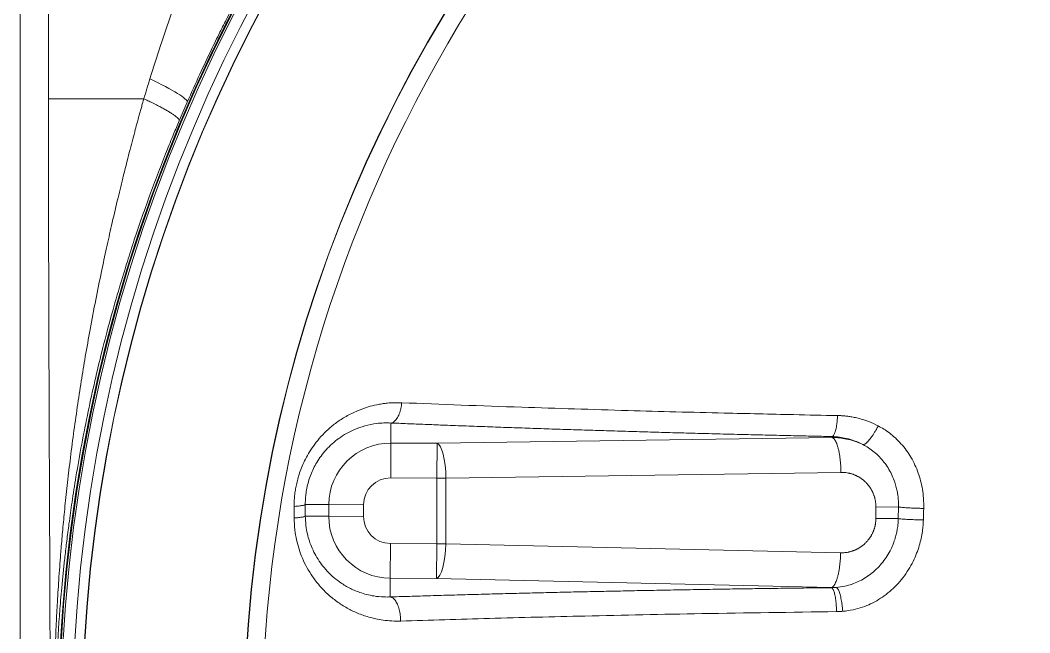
# Model space of a CAD drawing. Header units: millimetres. Extents: x -728 to 992, y -670 to 797.
# Drawn here: x -138.3 to -51.4, y 8.4 to 61.2 of the extents above; entities that cross this region are included whole.
import ezdxf

# ---------------------------------------------------------------- set-up
doc = ezdxf.new("R2010")
doc.units = ezdxf.units.MM
doc.linetypes.add('K5LT_THIN', pattern=[0])

# ---------------------------------------------------------------- blocks, each defined once
blk = doc.blocks.new('U3')
at = {"color": 7, "linetype": 'K5LT_THIN', "lineweight": 18}
for p, q in [((-138.316, -169.251), (-138.316, 162.252)), ((-135.886, 54.422), (-135.886, 115.889)), ((-135.886, 54.422), (-127.667, 54.422)), ((-106.389, 26.501), (-106.396, 24.772)), ((-68.394, 25.248), (-102.412, 24.755)), ((-68.393, 25.335), (-68.394, 25.248)), ((-106.396, 24.772), (-106.409, 21.779)), ((-102.412, 24.755), (-106.396, 24.772)), ((-102.412, 24.755), (-102.424, 21.762)), ((-102.424, 21.762), (-106.409, 21.779)), ((-102.448, 16.106), (-102.424, 21.762)), ((-101.648, 21.759), (-102.424, 21.762)), ((-101.672, 16.102), (-101.648, 21.759)), ((-67.63, 22.252), (-101.648, 21.759)), ((-114.722, 18.326), (-114.724, 19.317)), ((-113.763, 19.482), (-111.74, 19.474)), ((-113.76, 18.482), (-113.763, 19.482)), ((-111.74, 19.474), (-111.744, 18.474)), ((-111.74, 19.474), (-108.747, 19.461)), ((-108.747, 19.461), (-108.751, 18.461)), ((-64.624, 18.274), (-64.62, 19.274)), ((-62.676, 19.266), (-64.62, 19.274)), ((-62.676, 19.266), (-62.695, 18.266)), ((-60.506, 19.145), (-60.504, 19.145)), ((-113.76, 18.482), (-111.744, 18.474)), ((-111.744, 18.474), (-108.751, 18.461)), ((-62.695, 18.266), (-64.624, 18.274)), ((-106.445, 13.13), (-106.433, 16.123)), ((-106.433, 16.123), (-102.448, 16.106)), ((-102.461, 13.113), (-102.448, 16.106)), ((-101.672, 16.102), (-102.448, 16.106)), ((-101.672, 16.102), (-67.659, 15.321)), ((-106.452, 11.521), (-106.445, 13.13)), ((-106.445, 13.13), (-102.461, 13.113)), ((-102.461, 13.113), (-68.448, 12.332)), ((-68.448, 12.319), (-68.448, 12.332))]:
    blk.add_line(p, q, dxfattribs=at)
for radius in [119.026, 119]:
    blk.add_circle((0, 0), radius, dxfattribs=at)
for centre, radius, start, end in [((0, 0), 135.07, 1.90555, 180), ((0, 0), 135, 2.06073, 357.45382), ((0, 0), 134.842, 2.0221, 357.49244), ((0, 0), 133.843, 2.29736, 357.21718), ((0, 0), 133, 2.33113, 357.18342), ((0, 0), 132.974, 2.28718, 357.22736), ((0, 0), 117.49, 359.75727, 179.75727), ((-106.419, 19.451), 5.321, 89.75727, 179.75727), ((-106.419, 19.451), 2.328, 89.75727, 179.75727), ((-106.423, 18.451), 5.321, 179.75727, 269.75727), ((-106.423, 18.451), 2.328, 179.75727, 269.75727)]:
    blk.add_arc(centre, radius, start, end, dxfattribs=at)
for centre, major_axis, ratio, start_param, end_param in [((-128.508, 56.148), (4.578, -2.011), 0.112862, 0.017566, 1.319314), ((-102.424, 21.762), (-0.043, 3), 0.258777, 4.70754, 6.210906), ((-102.448, 16.106), (-0.069, -2.999), 0.258777, 0.072279, 1.575645)]:
    blk.add_ellipse(centre, major_axis=major_axis, ratio=ratio, start_param=start_param, end_param=end_param, dxfattribs=at)
for points, knots in [([(-127.149, 56.148), (-126.852, 57.103), (-126.259, 58.964), (-125.395, 61.522), (-124.607, 63.75), (-124.119, 65.073), (-123.888, 65.694)], [0, 0, 0, 0, 0.297161, 0.580295, 0.802517, 1, 1, 1, 1]), ([(-123.927, 54.147), (-123.573, 54.952), (-122.901, 56.443), (-121.955, 58.446), (-121.166, 60.057), (-120.561, 61.256), (-120.114, 62.126), (-119.813, 62.703), (-119.613, 63.083), (-119.511, 63.275), (-119.471, 63.352)], [0, 0, 0, 0, 0.259776, 0.482105, 0.65078, 0.785114, 0.874668, 0.936489, 0.974787, 1, 1, 1, 1]), ([(-135.731, 0), (-135.739, 4.002), (-135.746, 8.004), (-135.769, 14.97), (-135.783, 17.955), (-135.807, 23.879), (-135.819, 26.833), (-135.84, 32.682), (-135.851, 35.592), (-135.867, 41.341), (-135.875, 44.193), (-135.883, 49.504), (-135.884, 51.963), (-135.886, 54.422)], [0, 0, 0, 0, 0.214256, 0.214256, 0.374972, 0.374972, 0.535688, 0.535688, 0.696404, 0.696404, 0.85712, 0.85712, 1, 1, 1, 1]), ([(-135.43, 0), (-135.429, 0.314), (-135.428, 0.861), (-135.424, 1.565), (-135.419, 2.14), (-135.412, 2.673), (-135.404, 3.223), (-135.393, 3.829), (-135.379, 4.459), (-135.363, 5.131), (-135.339, 5.947), (-135.306, 6.951), (-135.262, 8.096), (-135.214, 9.171), (-135.164, 10.159), (-135.11, 11.128), (-135.048, 12.163), (-134.974, 13.276), (-134.89, 14.451), (-134.785, 15.808), (-134.652, 17.36), (-134.479, 19.17), (-134.27, 21.147), (-134.017, 23.309), (-133.727, 25.564), (-133.406, 27.846), (-133.067, 30.065), (-132.7, 32.292), (-132.286, 34.628), (-131.822, 37.071), (-131.346, 39.413), (-130.891, 41.55), (-130.437, 43.582), (-129.97, 45.58), (-129.52, 47.428), (-129.151, 48.895), (-128.862, 50.018), (-128.626, 50.924), (-128.417, 51.719), (-128.24, 52.378), (-128.099, 52.892), (-127.98, 53.312), (-127.877, 53.684), (-127.775, 54.051), (-127.704, 54.298), (-127.667, 54.422)], [0, 0, 0, 0, 0.016076, 0.029354, 0.039481, 0.048692, 0.059041, 0.070522, 0.083144, 0.09485, 0.108117, 0.127788, 0.148768, 0.168883, 0.184973, 0.202136, 0.221972, 0.241996, 0.263715, 0.286888, 0.316423, 0.348467, 0.385705, 0.424654, 0.46731, 0.509841, 0.550467, 0.589538, 0.632632, 0.679557, 0.724639, 0.76214, 0.797618, 0.837163, 0.87284, 0.900077, 0.918457, 0.935099, 0.950193, 0.962313, 0.971623, 0.978856, 0.98586, 0.992908, 1, 1, 1, 1]), ([(-124.622, 52.538), (-124.614, 52.565), (-124.628, 52.628), (-124.721, 52.745), (-124.863, 52.873), (-125.047, 53.013), (-125.277, 53.168), (-125.548, 53.336), (-125.857, 53.514), (-126.2, 53.701), (-126.591, 53.905), (-126.994, 54.105), (-127.364, 54.282), (-127.578, 54.381), (-127.667, 54.422)], [0, 0, 0, 0, 0.109291, 0.206573, 0.290778, 0.376006, 0.459575, 0.542618, 0.624603, 0.706927, 0.788114, 0.881136, 0.951295, 1, 1, 1, 1]), ([(-135.304, 0), (-135.304, 0.289), (-135.303, 0.785), (-135.297, 1.416), (-135.291, 1.923), (-135.283, 2.372), (-135.274, 2.838), (-135.263, 3.334), (-135.248, 3.883), (-135.228, 4.521), (-135.2, 5.313), (-135.156, 6.324), (-135.097, 7.473), (-135.029, 8.599), (-134.961, 9.597), (-134.89, 10.536), (-134.809, 11.525), (-134.71, 12.622), (-134.595, 13.778), (-134.461, 15.027), (-134.302, 16.378), (-134.101, 17.949), (-133.841, 19.795), (-133.484, 22.079), (-133.024, 24.694), (-132.48, 27.446), (-131.898, 30.099), (-131.261, 32.76), (-130.555, 35.457), (-129.818, 38.047), (-129.129, 40.303), (-128.474, 42.334), (-127.807, 44.298), (-127.113, 46.241), (-126.414, 48.106), (-125.752, 49.799), (-125.152, 51.277), (-124.784, 52.155), (-124.622, 52.538)], [0, 0, 0, 0, 0.014943, 0.026745, 0.035407, 0.043802, 0.052183, 0.061546, 0.072114, 0.083591, 0.098024, 0.116616, 0.138884, 0.159732, 0.176894, 0.192788, 0.211343, 0.231787, 0.253991, 0.276076, 0.30137, 0.32888, 0.363061, 0.403865, 0.45654, 0.50997, 0.559374, 0.607301, 0.661857, 0.71435, 0.75734, 0.793748, 0.833948, 0.873833, 0.909893, 0.946174, 0.976496, 1, 1, 1, 1]), ([(-105.456, 28.249), (-105.551, 28.248), (-105.722, 28.25), (-105.951, 28.251), (-106.146, 28.249), (-106.336, 28.242), (-106.559, 28.226), (-106.833, 28.199), (-107.191, 28.152), (-107.706, 28.06), (-108.42, 27.881), (-109.309, 27.563), (-110.225, 27.11), (-111.068, 26.562), (-111.789, 25.974), (-112.415, 25.348), (-112.95, 24.699), (-113.392, 24.048), (-113.751, 23.41), (-114.034, 22.801), (-114.253, 22.22), (-114.415, 21.687), (-114.534, 21.193), (-114.622, 20.713), (-114.683, 20.237), (-114.717, 19.768), (-114.725, 19.464), (-114.724, 19.317)], [0, 0, 0, 0, 0.021487, 0.038773, 0.05186, 0.06566, 0.081883, 0.102457, 0.12764, 0.163346, 0.21991, 0.291839, 0.371759, 0.441914, 0.506627, 0.567122, 0.624572, 0.677777, 0.724712, 0.769676, 0.80981, 0.845921, 0.878026, 0.908539, 0.940705, 0.971106, 1, 1, 1, 1]), ([(-105.456, 28.249), (-105.466, 28.134), (-105.495, 27.923), (-105.556, 27.638), (-105.629, 27.393), (-105.715, 27.173), (-105.814, 26.977), (-105.926, 26.809), (-106.045, 26.675), (-106.165, 26.58), (-106.281, 26.523), (-106.354, 26.505), (-106.389, 26.501)], [0, 0, 0, 0, 0.124577, 0.233215, 0.329976, 0.428903, 0.530777, 0.631433, 0.732465, 0.831313, 0.920389, 1, 1, 1, 1]), ([(-105.456, 28.249), (-102.074, 28.105), (-95.659, 27.874), (-86.348, 27.58), (-78.501, 27.37), (-72.458, 27.241), (-69.188, 27.162), (-67.923, 27.146)], [0, 0, 0, 0, 0.285785, 0.531523, 0.748546, 0.903018, 1, 1, 1, 1]), ([(-67.923, 27.146), (-67.927, 27.031), (-67.941, 26.815), (-67.971, 26.523), (-68.008, 26.267), (-68.051, 26.041), (-68.101, 25.839), (-68.155, 25.668), (-68.214, 25.53), (-68.274, 25.428), (-68.334, 25.363), (-68.374, 25.341), (-68.393, 25.335)], [0, 0, 0, 0, 0.122142, 0.232321, 0.329359, 0.429315, 0.528152, 0.62753, 0.724773, 0.820336, 0.911359, 1, 1, 1, 1]), ([(-64.423, 26.251), (-64.689, 26.388), (-65.174, 26.61), (-65.838, 26.832), (-66.359, 26.963), (-66.761, 27.04), (-67.068, 27.084), (-67.282, 27.108), (-67.422, 27.12), (-67.533, 27.129), (-67.647, 27.135), (-67.78, 27.14), (-67.873, 27.143), (-67.923, 27.146)], [0, 0, 0, 0, 0.245646, 0.437489, 0.575527, 0.687665, 0.775217, 0.830855, 0.86516, 0.890685, 0.923039, 0.959477, 1, 1, 1, 1]), ([(-106.389, 26.501), (-106.791, 26.522), (-107.549, 26.496), (-108.598, 26.288), (-109.475, 25.981), (-110.217, 25.614), (-110.865, 25.198), (-111.448, 24.728), (-111.963, 24.215), (-112.403, 23.675), (-112.767, 23.13), (-113.06, 22.588), (-113.302, 22.036), (-113.493, 21.47), (-113.632, 20.903), (-113.715, 20.379), (-113.756, 19.909), (-113.763, 19.619), (-113.763, 19.482)], [0, 0, 0, 0, 0.11581, 0.216551, 0.302224, 0.374343, 0.443635, 0.509611, 0.572452, 0.632521, 0.68781, 0.73769, 0.786138, 0.836663, 0.88425, 0.928901, 0.966168, 1, 1, 1, 1]), ([(-106.389, 26.501), (-106.353, 26.5), (-106.317, 26.498), (-106.03, 26.486), (-105.779, 26.476), (-105.276, 26.455), (-105.025, 26.445), (-104.52, 26.425), (-104.267, 26.414), (-103.76, 26.394), (-103.507, 26.384), (-103, 26.364), (-102.747, 26.354), (-102.24, 26.334), (-101.987, 26.325), (-101.429, 26.303), (-101.125, 26.292), (-100.517, 26.268), (-100.213, 26.257), (-99.604, 26.234), (-99.3, 26.223), (-98.692, 26.2), (-98.388, 26.189), (-97.776, 26.167), (-97.468, 26.156), (-96.853, 26.134), (-96.545, 26.123), (-95.929, 26.101), (-95.622, 26.091), (-95.006, 26.069), (-94.698, 26.059), (-94.08, 26.037), (-93.768, 26.027), (-93.146, 26.006), (-92.835, 25.995), (-92.213, 25.975), (-91.902, 25.965), (-91.28, 25.944), (-90.968, 25.934), (-90.343, 25.914), (-90.029, 25.904), (-89.4, 25.884), (-89.086, 25.874), (-88.457, 25.855), (-88.143, 25.845), (-87.515, 25.826), (-87.2, 25.816), (-86.569, 25.797), (-86.252, 25.788), (-85.617, 25.769), (-85.3, 25.76), (-84.666, 25.741), (-84.348, 25.732), (-83.714, 25.714), (-83.397, 25.705), (-82.441, 25.678), (-81.801, 25.66), (-80.521, 25.625), (-79.881, 25.608), (-78.596, 25.574), (-77.951, 25.558), (-76.662, 25.525), (-76.017, 25.509), (-74.722, 25.478), (-74.073, 25.462), (-72.773, 25.432), (-72.123, 25.417), (-71.027, 25.392), (-70.581, 25.382), (-69.689, 25.363), (-69.243, 25.353), (-68.662, 25.341), (-68.528, 25.338), (-68.393, 25.335)], [0.0645106, 0.0645106, 0.0645106, 0.0645106, 0.0672038, 0.0672038, 0.086039, 0.086039, 0.1048211, 0.1048211, 0.1237079, 0.1237079, 0.1425426, 0.1425426, 0.1613263, 0.1613263, 0.1800599, 0.1800599, 0.2024831, 0.2024831, 0.2248371, 0.2248371, 0.2471235, 0.2471235, 0.269344, 0.269344, 0.2917605, 0.2917605, 0.3141125, 0.3141125, 0.3364014, 0.3364014, 0.3586288, 0.3586288, 0.3810388, 0.3810388, 0.4033887, 0.4033887, 0.4256801, 0.4256801, 0.4479143, 0.4479143, 0.4703178, 0.4703178, 0.4926657, 0.4926657, 0.5149594, 0.5149594, 0.5372002, 0.5372002, 0.5595974, 0.5595974, 0.5819434, 0.5819434, 0.6042393, 0.6042393, 0.6264865, 0.6264865, 0.6712228, 0.6712228, 0.7157754, 0.7157754, 0.7604925, 0.7604925, 0.8050422, 0.8050422, 0.849776, 0.849776, 0.8943605, 0.8943605, 0.9248767, 0.9248767, 0.9553288, 0.9553288, 0.9645068, 0.9645068, 0.9645068, 0.9645068]), ([(-64.423, 26.251), (-64.475, 26.151), (-64.576, 25.964), (-64.724, 25.712), (-64.863, 25.493), (-64.997, 25.298), (-65.13, 25.121), (-65.258, 24.966), (-65.38, 24.838), (-65.492, 24.739), (-65.59, 24.672), (-65.673, 24.638), (-65.717, 24.635), (-65.736, 24.638)], [0, 0, 0, 0, 0.111539, 0.208837, 0.295115, 0.38283, 0.472301, 0.560776, 0.650076, 0.741205, 0.831205, 0.917912, 1, 1, 1, 1]), ([(-60.504, 19.145), (-60.502, 19.436), (-60.506, 19.991), (-60.603, 20.786), (-60.756, 21.512), (-60.969, 22.21), (-61.246, 22.888), (-61.592, 23.547), (-61.996, 24.162), (-62.447, 24.719), (-62.935, 25.215), (-63.437, 25.634), (-63.933, 25.978), (-64.263, 26.165), (-64.423, 26.251)], [0, 0, 0, 0, 0.102476, 0.194482, 0.280888, 0.362767, 0.45015, 0.537644, 0.623056, 0.707621, 0.788548, 0.866901, 0.936281, 1, 1, 1, 1]), ([(-65.736, 24.638), (-65.976, 24.756), (-66.438, 24.945), (-67.118, 25.129), (-67.761, 25.229), (-68.18, 25.249), (-68.394, 25.248)], [0, 0, 0, 0, 0.29021, 0.543202, 0.76662, 1, 1, 1, 1]), ([(-68.394, 25.248), (-68.353, 25.238), (-68.278, 25.195), (-68.174, 25.076), (-68.082, 24.921), (-67.996, 24.728), (-67.916, 24.492), (-67.843, 24.22), (-67.78, 23.917), (-67.726, 23.587), (-67.684, 23.238), (-67.654, 22.888), (-67.637, 22.559), (-67.631, 22.35), (-67.63, 22.252)], [0, 0, 0, 0, 0.10345, 0.19367, 0.274191, 0.356814, 0.441906, 0.525827, 0.610043, 0.694066, 0.778488, 0.861139, 0.935137, 1, 1, 1, 1]), ([(-65.736, 24.638), (-65.978, 24.766), (-66.444, 24.973), (-67.13, 25.179), (-67.77, 25.297), (-68.184, 25.33), (-68.393, 25.335)], [0, 0, 0, 0, 0.294859, 0.551242, 0.773465, 1, 1, 1, 1]), ([(-62.676, 19.266), (-62.672, 19.441), (-62.678, 19.768), (-62.722, 20.223), (-62.792, 20.643), (-62.894, 21.078), (-63.05, 21.569), (-63.275, 22.101), (-63.569, 22.637), (-63.917, 23.135), (-64.321, 23.601), (-64.766, 24.012), (-65.246, 24.364), (-65.573, 24.554), (-65.736, 24.638)], [0, 0, 0, 0, 0.079342, 0.148294, 0.207265, 0.272883, 0.351555, 0.442099, 0.537418, 0.632079, 0.722507, 0.822749, 0.913798, 1, 1, 1, 1]), ([(-64.62, 19.274), (-64.62, 19.341), (-64.622, 19.409), (-64.63, 19.544), (-64.637, 19.611), (-64.655, 19.745), (-64.666, 19.811), (-64.686, 19.91), (-64.693, 19.943), (-64.709, 20.009), (-64.718, 20.042), (-64.736, 20.107), (-64.745, 20.139), (-64.765, 20.202), (-64.775, 20.234), (-64.798, 20.298), (-64.809, 20.33), (-64.834, 20.393), (-64.847, 20.425), (-64.873, 20.486), (-64.887, 20.516), (-64.915, 20.576), (-64.929, 20.606), (-64.96, 20.665), (-64.976, 20.695), (-65.009, 20.755), (-65.026, 20.785), (-65.057, 20.835), (-65.069, 20.856), (-65.096, 20.898), (-65.11, 20.919), (-65.138, 20.961), (-65.152, 20.982), (-65.182, 21.023), (-65.197, 21.044), (-65.227, 21.084), (-65.242, 21.103), (-65.272, 21.142), (-65.287, 21.161), (-65.319, 21.199), (-65.335, 21.218), (-65.369, 21.256), (-65.386, 21.275), (-65.427, 21.32), (-65.451, 21.345), (-65.498, 21.394), (-65.522, 21.417), (-65.57, 21.462), (-65.594, 21.484), (-65.642, 21.527), (-65.666, 21.547), (-65.717, 21.589), (-65.743, 21.61), (-65.796, 21.651), (-65.822, 21.671), (-65.875, 21.709), (-65.901, 21.728), (-65.954, 21.763), (-65.981, 21.781), (-66.038, 21.817), (-66.07, 21.836), (-66.132, 21.872), (-66.164, 21.889), (-66.224, 21.922), (-66.253, 21.936), (-66.311, 21.965), (-66.34, 21.978), (-66.398, 22.005), (-66.428, 22.017), (-66.488, 22.042), (-66.518, 22.054), (-66.578, 22.076), (-66.608, 22.087), (-66.667, 22.107), (-66.697, 22.116), (-66.757, 22.135), (-66.787, 22.143), (-66.847, 22.159), (-66.877, 22.167), (-66.967, 22.188), (-67.027, 22.2), (-67.162, 22.223), (-67.239, 22.233), (-67.419, 22.25), (-67.525, 22.25), (-67.63, 22.252)], [0.1925727, 0.1925727, 0.1925727, 0.1925727, 0.2167234, 0.2167234, 0.2409828, 0.2409828, 0.2650159, 0.2650159, 0.2771589, 0.2771589, 0.2894088, 0.2894088, 0.3012817, 0.3012817, 0.3132876, 0.3132876, 0.3254453, 0.3254453, 0.3377765, 0.3377765, 0.349529, 0.349529, 0.3614761, 0.3614761, 0.3736405, 0.3736405, 0.3860519, 0.3860519, 0.3949096, 0.3949096, 0.4039161, 0.4039161, 0.4130837, 0.4130837, 0.4224286, 0.4224286, 0.4311371, 0.4311371, 0.4400231, 0.4400231, 0.4491038, 0.4491038, 0.4583977, 0.4583977, 0.4709709, 0.4709709, 0.4831252, 0.4831252, 0.4949154, 0.4949154, 0.5063841, 0.5063841, 0.5186876, 0.5186876, 0.5306854, 0.5306854, 0.5424103, 0.5424103, 0.5538951, 0.5538951, 0.5672594, 0.5672594, 0.5803554, 0.5803554, 0.5922083, 0.5922083, 0.6038845, 0.6038845, 0.6157739, 0.6157739, 0.6275129, 0.6275129, 0.6391217, 0.6391217, 0.6506146, 0.6506146, 0.6620459, 0.6620459, 0.6733879, 0.6733879, 0.6958519, 0.6958519, 0.7239593, 0.7239593, 0.7626288, 0.7626288, 0.7626288, 0.7626288]), ([(-114.724, 19.317), (-114.626, 19.323), (-114.453, 19.337), (-114.239, 19.359), (-114.071, 19.383), (-113.939, 19.408), (-113.843, 19.434), (-113.786, 19.459), (-113.767, 19.475), (-113.763, 19.482)], [0, 0, 0, 0, 0.178895, 0.334995, 0.474387, 0.617842, 0.762797, 0.889508, 1, 1, 1, 1]), ([(-60.506, 19.145), (-60.619, 19.147), (-60.834, 19.152), (-61.14, 19.162), (-61.416, 19.173), (-61.676, 19.185), (-61.923, 19.199), (-62.15, 19.214), (-62.353, 19.23), (-62.534, 19.248), (-62.633, 19.26), (-62.676, 19.266)], [0, 0, 0, 0, 0.131254, 0.245683, 0.34783, 0.452672, 0.560529, 0.666522, 0.77084, 0.881887, 1, 1, 1, 1]), ([(-114.722, 18.326), (-114.624, 18.332), (-114.45, 18.344), (-114.236, 18.366), (-114.068, 18.389), (-113.936, 18.412), (-113.841, 18.437), (-113.783, 18.46), (-113.765, 18.475), (-113.76, 18.482)], [0, 0, 0, 0, 0.17883, 0.334873, 0.474216, 0.617622, 0.762524, 0.889309, 1, 1, 1, 1]), ([(-114.722, 18.326), (-114.716, 17.982), (-114.685, 17.34), (-114.53, 16.443), (-114.31, 15.623), (-114.013, 14.823), (-113.624, 14.027), (-113.14, 13.246), (-112.555, 12.491), (-111.857, 11.77), (-111.055, 11.113), (-110.18, 10.555), (-109.261, 10.108), (-108.229, 9.744), (-106.992, 9.48), (-106.059, 9.427), (-105.548, 9.445)], [0, 0, 0, 0, 0.065693, 0.123213, 0.176394, 0.232695, 0.293189, 0.355879, 0.421981, 0.493126, 0.569323, 0.645874, 0.719885, 0.794592, 0.8879, 1, 1, 1, 1]), ([(-113.76, 18.482), (-113.758, 18.207), (-113.726, 17.693), (-113.6, 16.977), (-113.418, 16.324), (-113.176, 15.691), (-112.86, 15.06), (-112.469, 14.446), (-111.996, 13.852), (-111.441, 13.295), (-110.773, 12.762), (-109.985, 12.281), (-109.002, 11.855), (-107.987, 11.598), (-107.102, 11.512), (-106.63, 11.514), (-106.452, 11.521)], [0, 0, 0, 0, 0.06631, 0.124348, 0.177699, 0.234306, 0.29488, 0.358022, 0.423674, 0.495645, 0.5692, 0.656975, 0.750639, 0.868393, 0.950244, 1, 1, 1, 1]), ([(-68.038, 12.34), (-67.792, 12.358), (-67.333, 12.425), (-66.698, 12.602), (-66.127, 12.833), (-65.588, 13.121), (-65.067, 13.478), (-64.575, 13.901), (-64.125, 14.384), (-63.73, 14.916), (-63.415, 15.451), (-63.192, 15.928), (-63.05, 16.303), (-62.96, 16.582), (-62.899, 16.803), (-62.852, 16.996), (-62.812, 17.18), (-62.776, 17.378), (-62.742, 17.609), (-62.716, 17.856), (-62.701, 18.08), (-62.696, 18.212), (-62.695, 18.266)], [0, 0, 0, 0, 0.086477, 0.162034, 0.22989, 0.300211, 0.373779, 0.447594, 0.523224, 0.599795, 0.673418, 0.734436, 0.778492, 0.809254, 0.833712, 0.85611, 0.876447, 0.897753, 0.92403, 0.955278, 0.981866, 1, 1, 1, 1]), ([(-67.659, 15.321), (-67.571, 15.321), (-67.483, 15.321), (-67.331, 15.331), (-67.267, 15.337), (-67.139, 15.354), (-67.075, 15.365), (-66.979, 15.384), (-66.948, 15.391), (-66.885, 15.405), (-66.853, 15.413), (-66.79, 15.43), (-66.758, 15.439), (-66.695, 15.459), (-66.664, 15.469), (-66.602, 15.49), (-66.571, 15.501), (-66.51, 15.524), (-66.48, 15.536), (-66.419, 15.561), (-66.389, 15.575), (-66.328, 15.602), (-66.297, 15.617), (-66.238, 15.646), (-66.21, 15.661), (-66.152, 15.692), (-66.124, 15.708), (-66.067, 15.742), (-66.038, 15.759), (-65.981, 15.795), (-65.952, 15.814), (-65.897, 15.851), (-65.871, 15.87), (-65.818, 15.908), (-65.792, 15.928), (-65.739, 15.969), (-65.713, 15.99), (-65.66, 16.034), (-65.634, 16.057), (-65.583, 16.103), (-65.558, 16.126), (-65.508, 16.174), (-65.483, 16.199), (-65.436, 16.248), (-65.413, 16.272), (-65.37, 16.32), (-65.349, 16.344), (-65.311, 16.388), (-65.295, 16.408), (-65.263, 16.448), (-65.248, 16.467), (-65.217, 16.507), (-65.203, 16.527), (-65.174, 16.567), (-65.16, 16.586), (-65.132, 16.628), (-65.117, 16.649), (-65.089, 16.692), (-65.076, 16.713), (-65.05, 16.756), (-65.037, 16.777), (-65.012, 16.82), (-65, 16.841), (-64.972, 16.893), (-64.955, 16.924), (-64.924, 16.986), (-64.91, 17.017), (-64.881, 17.079), (-64.867, 17.111), (-64.841, 17.174), (-64.828, 17.206), (-64.804, 17.269), (-64.793, 17.3), (-64.771, 17.363), (-64.761, 17.395), (-64.742, 17.459), (-64.732, 17.492), (-64.715, 17.558), (-64.707, 17.591), (-64.692, 17.657), (-64.685, 17.69), (-64.672, 17.756), (-64.666, 17.789), (-64.65, 17.888), (-64.642, 17.955), (-64.629, 18.105), (-64.625, 18.19), (-64.624, 18.274)], [0.238413, 0.238413, 0.238413, 0.238413, 0.2715428, 0.2715428, 0.2957903, 0.2957903, 0.320239, 0.320239, 0.3323739, 0.3323739, 0.3445982, 0.3445982, 0.3569273, 0.3569273, 0.3693774, 0.3693774, 0.3815013, 0.3815013, 0.3937717, 0.3937717, 0.4062077, 0.4062077, 0.4188309, 0.4188309, 0.4309034, 0.4309034, 0.4431858, 0.4431858, 0.4557041, 0.4557041, 0.4684881, 0.4684881, 0.4804673, 0.4804673, 0.4927297, 0.4927297, 0.5053115, 0.5053115, 0.5182561, 0.5182561, 0.5309116, 0.5309116, 0.5439935, 0.5439935, 0.55621, 0.55621, 0.5680629, 0.5680629, 0.5775958, 0.5775958, 0.5869295, 0.5869295, 0.5960806, 0.5960806, 0.6050651, 0.6050651, 0.6145665, 0.6145665, 0.6239061, 0.6239061, 0.6330971, 0.6330971, 0.6421524, 0.6421524, 0.6550166, 0.6550166, 0.6676513, 0.6676513, 0.6803347, 0.6803347, 0.6928296, 0.6928296, 0.7051625, 0.7051625, 0.7173513, 0.7173513, 0.7299247, 0.7299247, 0.7423797, 0.7423797, 0.7547321, 0.7547321, 0.7670032, 0.7670032, 0.791699, 0.791699, 0.8226045, 0.8226045, 0.8226045, 0.8226045]), ([(-60.536, 18.152), (-60.649, 18.154), (-60.863, 18.159), (-61.168, 18.168), (-61.443, 18.179), (-61.703, 18.19), (-61.95, 18.204), (-62.176, 18.218), (-62.377, 18.233), (-62.555, 18.249), (-62.652, 18.26), (-62.695, 18.266)], [0.000004, 0.000004, 0.000004, 0.000004, 0.1321323, 0.2473301, 0.350066, 0.4555247, 0.5641067, 0.6707534, 0.7757895, 0.8853432, 0.9999999, 0.9999999, 0.9999999, 0.9999999]), ([(-67.479, 10.284), (-67.174, 10.314), (-66.594, 10.393), (-65.789, 10.623), (-65.058, 10.921), (-64.379, 11.286), (-63.728, 11.731), (-63.117, 12.249), (-62.545, 12.846), (-62.033, 13.51), (-61.596, 14.215), (-61.25, 14.919), (-60.987, 15.599), (-60.797, 16.243), (-60.664, 16.858), (-60.585, 17.399), (-60.549, 17.828), (-60.538, 18.062), (-60.536, 18.152)], [0, 0, 0, 0, 0.080142, 0.152928, 0.217909, 0.285587, 0.353484, 0.422809, 0.49395, 0.568714, 0.641324, 0.710428, 0.773799, 0.832305, 0.886663, 0.938574, 0.976353, 1, 1, 1, 1]), ([(-68.448, 12.332), (-68.408, 12.342), (-68.332, 12.384), (-68.227, 12.502), (-68.134, 12.657), (-68.047, 12.849), (-67.964, 13.084), (-67.889, 13.355), (-67.823, 13.658), (-67.767, 13.987), (-67.722, 14.336), (-67.689, 14.685), (-67.669, 15.015), (-67.661, 15.224), (-67.659, 15.321)], [0, 0, 0, 0, 0.10345, 0.19367, 0.274191, 0.356814, 0.441906, 0.525827, 0.610043, 0.694066, 0.778488, 0.861139, 0.935137, 1, 1, 1, 1]), ([(-68.448, 12.319), (-68.592, 12.318), (-68.735, 12.316), (-69.535, 12.307), (-70.191, 12.299), (-71.504, 12.282), (-72.16, 12.274), (-73.468, 12.256), (-74.12, 12.247), (-75.424, 12.228), (-76.076, 12.219), (-77.375, 12.199), (-78.022, 12.188), (-79.317, 12.167), (-79.964, 12.156), (-81.254, 12.134), (-81.897, 12.123), (-83.181, 12.099), (-83.824, 12.087), (-85.103, 12.063), (-85.74, 12.05), (-87.014, 12.024), (-87.651, 12.011), (-88.919, 11.984), (-89.55, 11.971), (-90.812, 11.943), (-91.443, 11.928), (-92.699, 11.899), (-93.324, 11.884), (-94.26, 11.862), (-94.573, 11.854), (-95.198, 11.838), (-95.51, 11.831), (-96.132, 11.815), (-96.441, 11.807), (-97.059, 11.791), (-97.368, 11.783), (-97.986, 11.767), (-98.295, 11.758), (-98.914, 11.742), (-99.223, 11.733), (-99.837, 11.717), (-100.143, 11.708), (-100.754, 11.691), (-101.06, 11.683), (-101.671, 11.665), (-101.977, 11.656), (-102.588, 11.639), (-102.893, 11.63), (-103.501, 11.612), (-103.803, 11.603), (-104.406, 11.585), (-104.708, 11.575), (-105.312, 11.557), (-105.614, 11.548), (-106.094, 11.533), (-106.273, 11.527), (-106.452, 11.521)], [0.0350845, 0.0350845, 0.0350845, 0.0350845, 0.044846, 0.044846, 0.0896135, 0.0896135, 0.1345159, 0.1345159, 0.1792796, 0.1792796, 0.2241953, 0.2241953, 0.2689528, 0.2689528, 0.3138774, 0.3138774, 0.3586282, 0.3586282, 0.4035619, 0.4035619, 0.4483057, 0.4483057, 0.4932485, 0.4932485, 0.537985, 0.537985, 0.582937, 0.582937, 0.627666, 0.627666, 0.6501169, 0.6501169, 0.6726272, 0.6726272, 0.6949575, 0.6949575, 0.7173486, 0.7173486, 0.739802, 0.739802, 0.7623192, 0.7623192, 0.7846432, 0.7846432, 0.8070325, 0.8070325, 0.8294884, 0.8294884, 0.8520126, 0.8520126, 0.8743304, 0.8743304, 0.8967178, 0.8967178, 0.9191762, 0.9191762, 0.9325304, 0.9325304, 0.9325304, 0.9325304]), ([(-68.02, 10.258), (-68.02, 10.371), (-68.025, 10.584), (-68.042, 10.877), (-68.065, 11.136), (-68.095, 11.373), (-68.131, 11.592), (-68.173, 11.788), (-68.22, 11.956), (-68.271, 12.096), (-68.326, 12.207), (-68.385, 12.285), (-68.427, 12.313), (-68.448, 12.319)], [0, 0, 0, 0, 0.110565, 0.207005, 0.292637, 0.379582, 0.468052, 0.554425, 0.640713, 0.727449, 0.813283, 0.904382, 1, 1, 1, 1]), ([(-67.479, 10.284), (-67.487, 10.397), (-67.506, 10.61), (-67.542, 10.906), (-67.582, 11.166), (-67.628, 11.406), (-67.679, 11.629), (-67.735, 11.828), (-67.794, 12), (-67.858, 12.145), (-67.923, 12.252), (-67.984, 12.317), (-68.021, 12.336), (-68.038, 12.34)], [0, 0, 0, 0, 0.110447, 0.206603, 0.292264, 0.379882, 0.469849, 0.558431, 0.647242, 0.736977, 0.836286, 0.924323, 1, 1, 1, 1]), ([(-105.548, 9.445), (-105.549, 9.558), (-105.559, 9.772), (-105.594, 10.068), (-105.644, 10.329), (-105.707, 10.57), (-105.784, 10.794), (-105.875, 10.994), (-105.976, 11.167), (-106.086, 11.308), (-106.203, 11.417), (-106.325, 11.491), (-106.41, 11.515), (-106.452, 11.521)], [0, 0, 0, 0, 0.110408, 0.206555, 0.292153, 0.379552, 0.469123, 0.557096, 0.645203, 0.733953, 0.820839, 0.909815, 1, 1, 1, 1]), ([(-68.02, 10.258), (-71.921, 10.2), (-79.226, 10.104), (-89.178, 9.897), (-97.813, 9.68), (-103.035, 9.525), (-105.548, 9.445)], [0, 0, 0, 0, 0.299778, 0.566002, 0.788224, 1, 1, 1, 1])]:
    blk.add_open_spline(points, degree=3, knots=knots, dxfattribs=at)
for points in [[(-127.667, 54.422), (-127.496, 54.998), (-127.323, 55.573), (-127.149, 56.148)], [(-124.622, 52.538), (-124.393, 53.076), (-124.162, 53.612), (-123.927, 54.147)], [(-60.506, 19.145), (-60.509, 19.035), (-60.516, 18.814), (-60.526, 18.483), (-60.532, 18.262), (-60.536, 18.152)], [(-68.448, 12.332), (-68.403, 12.331), (-68.312, 12.331), (-68.175, 12.334), (-68.084, 12.338), (-68.038, 12.34)], [(-68.448, 12.319), (-68.403, 12.32), (-68.312, 12.323), (-68.175, 12.33), (-68.084, 12.336), (-68.038, 12.34)], [(-68.02, 10.258), (-67.959, 10.259), (-67.839, 10.262), (-67.659, 10.271), (-67.539, 10.28), (-67.479, 10.284)]]:
    blk.add_open_spline(points, degree=3, dxfattribs=at)
blk = doc.blocks.new('U0')
blk.add_blockref('U3', (0, 0))

msp = doc.modelspace()

# ---------------------------------------------------------------- block references
msp.add_blockref('U0', (0, 0))

doc.saveas('drawing.dxf')
